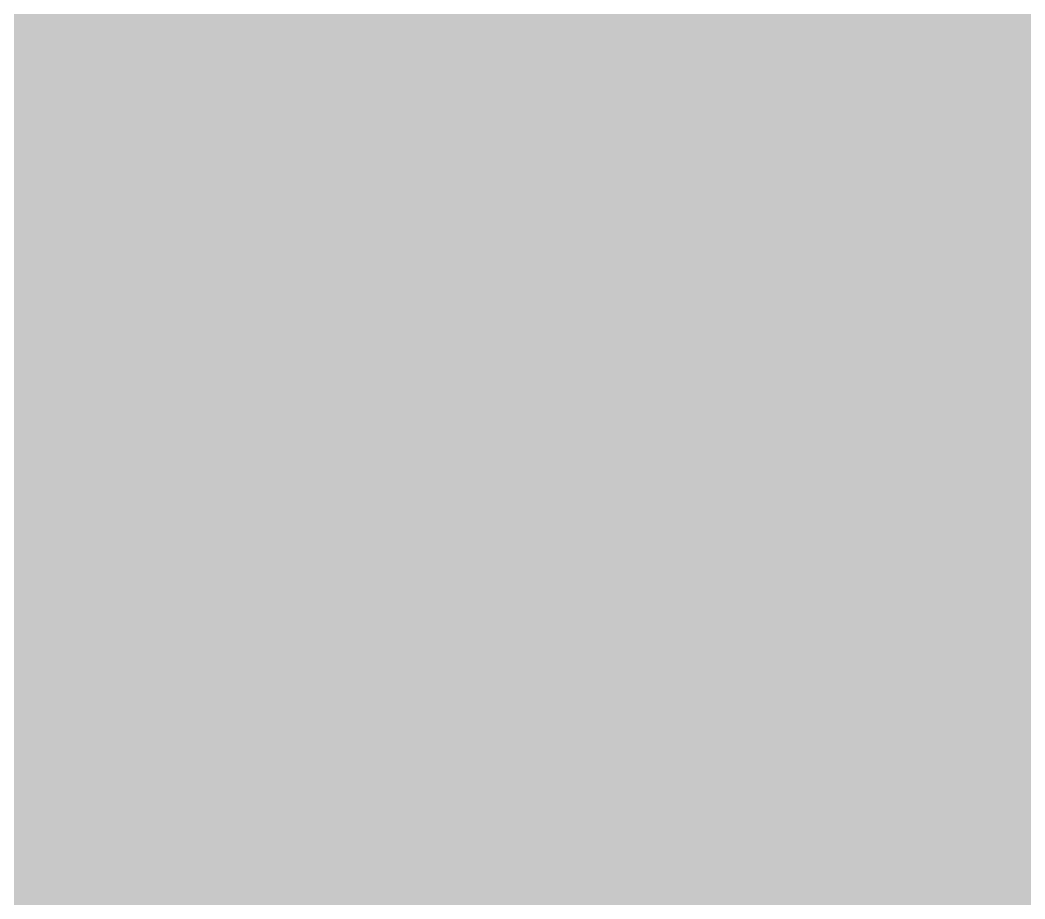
# Model space of a CAD drawing. Header units: millimetres. Extents: x 27500 to 33280, y -10980 to 420.
# Drawn here: x 29010.0434 to 29010.1341, y -6135.7689 to -6135.6895 of the extents above; entities that cross this region are included whole.
import ezdxf

# ---------------------------------------------------------------- set-up
doc = ezdxf.new("R2010")
doc.units = ezdxf.units.MM
doc.layers.add('CQEN_HARDWARE', color=7, linetype='Continuous', lineweight=5, true_color=0x848c8f)
doc.layers.add('LAYOUT_PARAMETERS', color=7, linetype='Continuous', plot=False)
doc.styles.add('LAYOUT_CONTACTOR_ARIAL', font='arial.ttf')
doc.styles.get("Standard").update_dxf_attribs({"font": 'arial.ttf'})

# ---------------------------------------------------------------- blocks, each defined once
blk = doc.blocks.new('SX_DYN_PLASTRON_KIT_G001')
at = {"layer": 'CQEN_HARDWARE'}
h = blk.add_hatch(color=256, dxfattribs=at)
h.paths.add_polyline_path([(21.253292, 85.2), (21.253292, 62.8), (21.246201, 62.619544), (21.224975, 62.440201), (21.189742, 62.263076), (21.140722, 62.089261), (21.078214, 61.919828), (21.002607, 61.755822), (20.914364, 61.598253), (20.814031, 61.448094), (20.702225, 61.306269), (20.579637, 61.173654), (20.447022, 61.051066), (20.305198, 60.939261), (20.155038, 60.838928), (19.99747, 60.750685), (19.833463, 60.675077), (19.664031, 60.61257), (19.490216, 60.563549), (19.313091, 60.528317), (19.133747, 60.50709), (18.953292, 60.5), (-4.646708, 60.5), (-4.646708, 87.5), (18.953292, 87.5), (19.133747, 87.49291), (19.313091, 87.471683), (19.490216, 87.436451), (19.664031, 87.38743), (19.833463, 87.324923), (19.99747, 87.249315), (20.155038, 87.161072), (20.305198, 87.060739), (20.447022, 86.948934), (20.579637, 86.826346), (20.702225, 86.693731), (20.814031, 86.551906), (20.914364, 86.401747), (21.002607, 86.244178), (21.078214, 86.080172), (21.140722, 85.910739), (21.189742, 85.736924), (21.224975, 85.559799), (21.246201, 85.380456)])
h.paths.add_polyline_path([(13.253292, 77.5), (12.978685, 77.489211), (12.705771, 77.456909), (12.436233, 77.403295), (12.171732, 77.328698), (11.9139, 77.233578), (11.664325, 77.118523), (11.424547, 76.984241), (11.196043, 76.831559), (10.980223, 76.661421), (10.778418, 76.474874), (10.591871, 76.273068), (10.421732, 76.057248), (10.269051, 75.828745), (10.134769, 75.588967), (10.019713, 75.339392), (9.924594, 75.081559), (9.849997, 74.817059), (9.796382, 74.547521), (9.764081, 74.274607), (9.753292, 74), (9.764081, 73.725393), (9.796382, 73.452479), (9.849997, 73.182941), (9.924594, 72.918441), (10.019713, 72.660608), (10.134769, 72.411033), (10.269051, 72.171255), (10.421732, 71.942752), (10.591871, 71.726932), (10.778418, 71.525126), (10.980223, 71.338579), (11.196043, 71.168441), (11.424547, 71.015759), (11.664325, 70.881477), (11.9139, 70.766422), (12.171732, 70.671302), (12.436233, 70.596705), (12.705771, 70.543091), (12.978685, 70.510789), (13.253292, 70.5), (13.527898, 70.510789), (13.800812, 70.543091), (14.07035, 70.596705), (14.334851, 70.671302), (14.592684, 70.766422), (14.842258, 70.881477), (15.082036, 71.015759), (15.31054, 71.168441), (15.52636, 71.338579), (15.728165, 71.525126), (15.914712, 71.726932), (16.084851, 71.942752), (16.237532, 72.171255), (16.371814, 72.411033), (16.48687, 72.660608), (16.581989, 72.918441), (16.656586, 73.182941), (16.710201, 73.452479), (16.742502, 73.725393), (16.753292, 74), (16.742502, 74.274607), (16.710201, 74.547521), (16.656586, 74.817059), (16.581989, 75.081559), (16.48687, 75.339392), (16.371814, 75.588967), (16.237532, 75.828745), (16.084851, 76.057248), (15.914712, 76.273068), (15.728165, 76.474874), (15.52636, 76.661421), (15.31054, 76.831559), (15.082036, 76.984241), (14.842258, 77.118523), (14.592684, 77.233578), (14.334851, 77.328698), (14.07035, 77.403295), (13.800812, 77.456909), (13.527898, 77.489211)], flags=0)
h = blk.add_hatch(color=256, dxfattribs=at)
h.paths.add_polyline_path([(19.786191, 74), (19.766053, 74.512565), (19.705761, 75.021971), (19.605687, 75.525075), (19.466448, 76.018777), (19.288904, 76.500033), (19.074148, 76.965874), (18.823504, 77.413431), (18.538519, 77.839942), (18.220948, 78.242779), (17.872749, 78.619458), (17.496071, 78.967656), (17.093234, 79.285227), (16.666722, 79.570213), (16.219166, 79.820856), (15.753324, 80.035612), (15.272069, 80.213157), (14.778367, 80.352395), (14.275262, 80.452469), (13.765857, 80.512761), (13.253292, 80.5329), (12.740726, 80.512761), (12.231321, 80.452469), (11.728216, 80.352395), (11.234514, 80.213157), (10.753259, 80.035612), (10.287417, 79.820856), (9.839861, 79.570213), (9.413349, 79.285227), (9.010512, 78.967656), (8.633834, 78.619458), (8.285636, 78.242779), (7.968065, 77.839942), (7.683079, 77.413431), (7.432435, 76.965874), (7.217679, 76.500033), (7.040135, 76.018777), (6.900896, 75.525075), (6.800823, 75.021971), (6.74053, 74.512565), (6.720392, 74), (6.74053, 73.487435), (6.800823, 72.978029), (6.900896, 72.474925), (7.040135, 71.981223), (7.217679, 71.499967), (7.432435, 71.034126), (7.683079, 70.586569), (7.968065, 70.160058), (8.285636, 69.757221), (8.633834, 69.380542), (9.010512, 69.032344), (9.413349, 68.714773), (9.839861, 68.429787), (10.287417, 68.179144), (10.753259, 67.964388), (11.234514, 67.786843), (11.728216, 67.647605), (12.231321, 67.547531), (12.740726, 67.487239), (13.253292, 67.4671), (13.765857, 67.487239), (14.275262, 67.547531), (14.778367, 67.647605), (15.272069, 67.786843), (15.753324, 67.964388), (16.219166, 68.179144), (16.666722, 68.429787), (17.093234, 68.714773), (17.496071, 69.032344), (17.872749, 69.380542), (18.220948, 69.757221), (18.538519, 70.160058), (18.823504, 70.586569), (19.074148, 71.034126), (19.288904, 71.499967), (19.466448, 71.981223), (19.605687, 72.474925), (19.705761, 72.978029), (19.766053, 73.487435)])
h.paths.add_polyline_path([(10.253292, 74), (10.26254, 74.235377), (10.290226, 74.469303), (10.336182, 74.700336), (10.400122, 74.927051), (10.481653, 75.14805), (10.580272, 75.361971), (10.695371, 75.567496), (10.826241, 75.763356), (10.972074, 75.948344), (11.131971, 76.12132), (11.304947, 76.281218), (11.489936, 76.427051), (11.685796, 76.55792), (11.89132, 76.67302), (12.105241, 76.771639), (12.326241, 76.85317), (12.552955, 76.91711), (12.783988, 76.963065), (13.017914, 76.990752), (13.253292, 77), (13.488669, 76.990752), (13.722595, 76.963065), (13.953628, 76.91711), (14.180343, 76.85317), (14.401342, 76.771639), (14.615263, 76.67302), (14.820787, 76.55792), (15.016647, 76.427051), (15.201636, 76.281218), (15.374612, 76.12132), (15.534509, 75.948344), (15.680343, 75.763356), (15.811212, 75.567496), (15.926311, 75.361971), (16.02493, 75.14805), (16.106461, 74.927051), (16.170401, 74.700336), (16.216357, 74.469303), (16.244044, 74.235377), (16.253292, 74), (16.244044, 73.764623), (16.216357, 73.530697), (16.170401, 73.299664), (16.106461, 73.072949), (16.02493, 72.85195), (15.926311, 72.638029), (15.811212, 72.432504), (15.680343, 72.236644), (15.534509, 72.051656), (15.374612, 71.87868), (15.201636, 71.718782), (15.016647, 71.572949), (14.820787, 71.44208), (14.615263, 71.32698), (14.401342, 71.228361), (14.180343, 71.14683), (13.953628, 71.08289), (13.722595, 71.036935), (13.488669, 71.009248), (13.253292, 71), (13.017914, 71.009248), (12.783988, 71.036935), (12.552955, 71.08289), (12.326241, 71.14683), (12.105241, 71.228361), (11.89132, 71.32698), (11.685796, 71.44208), (11.489936, 71.572949), (11.304947, 71.718782), (11.131971, 71.87868), (10.972074, 72.051656), (10.826241, 72.236644), (10.695371, 72.432504), (10.580272, 72.638029), (10.481653, 72.85195), (10.400122, 73.072949), (10.336182, 73.299664), (10.290226, 73.530697), (10.26254, 73.764623)], flags=0)
blk = doc.blocks.new('*U497')
blk.add_blockref('SX_DYN_PLASTRON_KIT_G001', (0, 0))
at = {"flags": 1}
for tag in ['SOURCE_BLOCK', 'MODEL', 'HEIGHT_MM', 'WIDTH_MM']:
    blk.add_attdef(tag, (0, 0), '', height=1, dxfattribs=at)
at = {"layer": 'LAYOUT_PARAMETERS', "style": 'LAYOUT_CONTACTOR_ARIAL', "flags": 1}
for tag in ['ARTICLE', 'APERTURE_HEIGHT_MM', 'SOURCE', 'CABINET_SECTION_WIDTH_MM', 'ROW_PITCH_MM', 'PLASTRON_WIDTH_MM', 'PLASTRON_HEIGHT_MM', 'ROWS', 'NOTE', 'MODULES_PER_ROW', 'APERTURE_WIDTH_MM', 'VIEW']:
    blk.add_attdef(tag, (0, 0), '', height=1.7, dxfattribs=at)

msp = doc.modelspace()

# ---------------------------------------------------------------- block references
msp.add_blockref('*U497', (28992.75, -6213))

doc.saveas('drawing.dxf')
